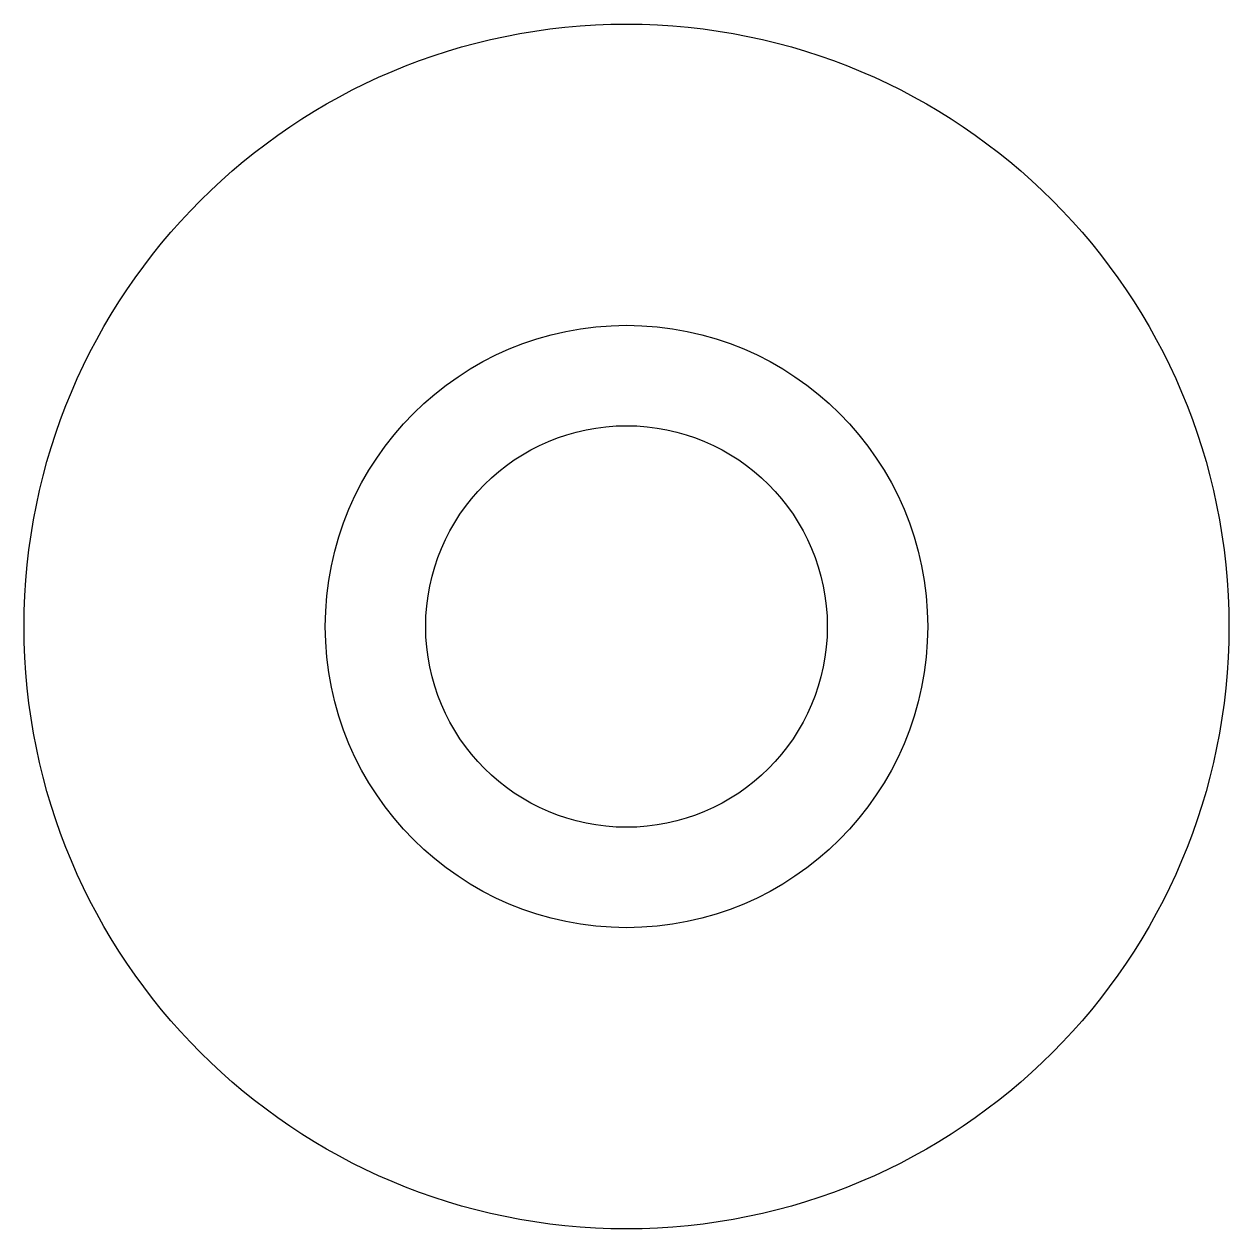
# Model space of a CAD drawing. Header units: millimetres. Extents: x -3 to 3, y -3 to 3.
import ezdxf

# ---------------------------------------------------------------- set-up
doc = ezdxf.new("R2010")
doc.units = ezdxf.units.MM
doc.layers.add('Part', color=7, linetype='CONTINUOUS')

msp = doc.modelspace()

# ---------------------------------------------------------------- linework, layer by layer
at = {"layer": 'Part'}
for p, q in [((1, 0, -64.4), (1, 0, -19.4)), ((1, 0, -64.4), (1, 0, -19.4)), ((1.5, 0), (1.5, 0, 6)), ((1.5, 0), (1.5, 0, 6)), ((1.5, 0, -19.4), (1.5, 0, -0.8)), ((1.5, 0, -19.4), (1.5, 0, -0.8)), ((3, 0, -0.8), (3, 0)), ((3, 0, -0.8), (3, 0))]:
    msp.add_line(p, q, dxfattribs=at)
for centre, radius in [((0, 0), 3), ((0, 0), 3), ((0, 0, -0.8), 3), ((0, 0, -0.8), 3), ((0, 0), 1.5), ((0, 0, 6), 1.5), ((0, 0), 1.5), ((0, 0, 6), 1.5), ((0, 0, -0.8), 1.5), ((0, 0, -0.8), 1.5), ((0, 0, -19.4), 1.5), ((0, 0, -19.4), 1.5), ((0, 0, -19.4), 1), ((0, 0, -19.4), 1), ((0, 0, -64.4), 1), ((0, 0, -64.4), 1)]:
    msp.add_circle(centre, radius, dxfattribs=at)

doc.saveas('drawing.dxf')
